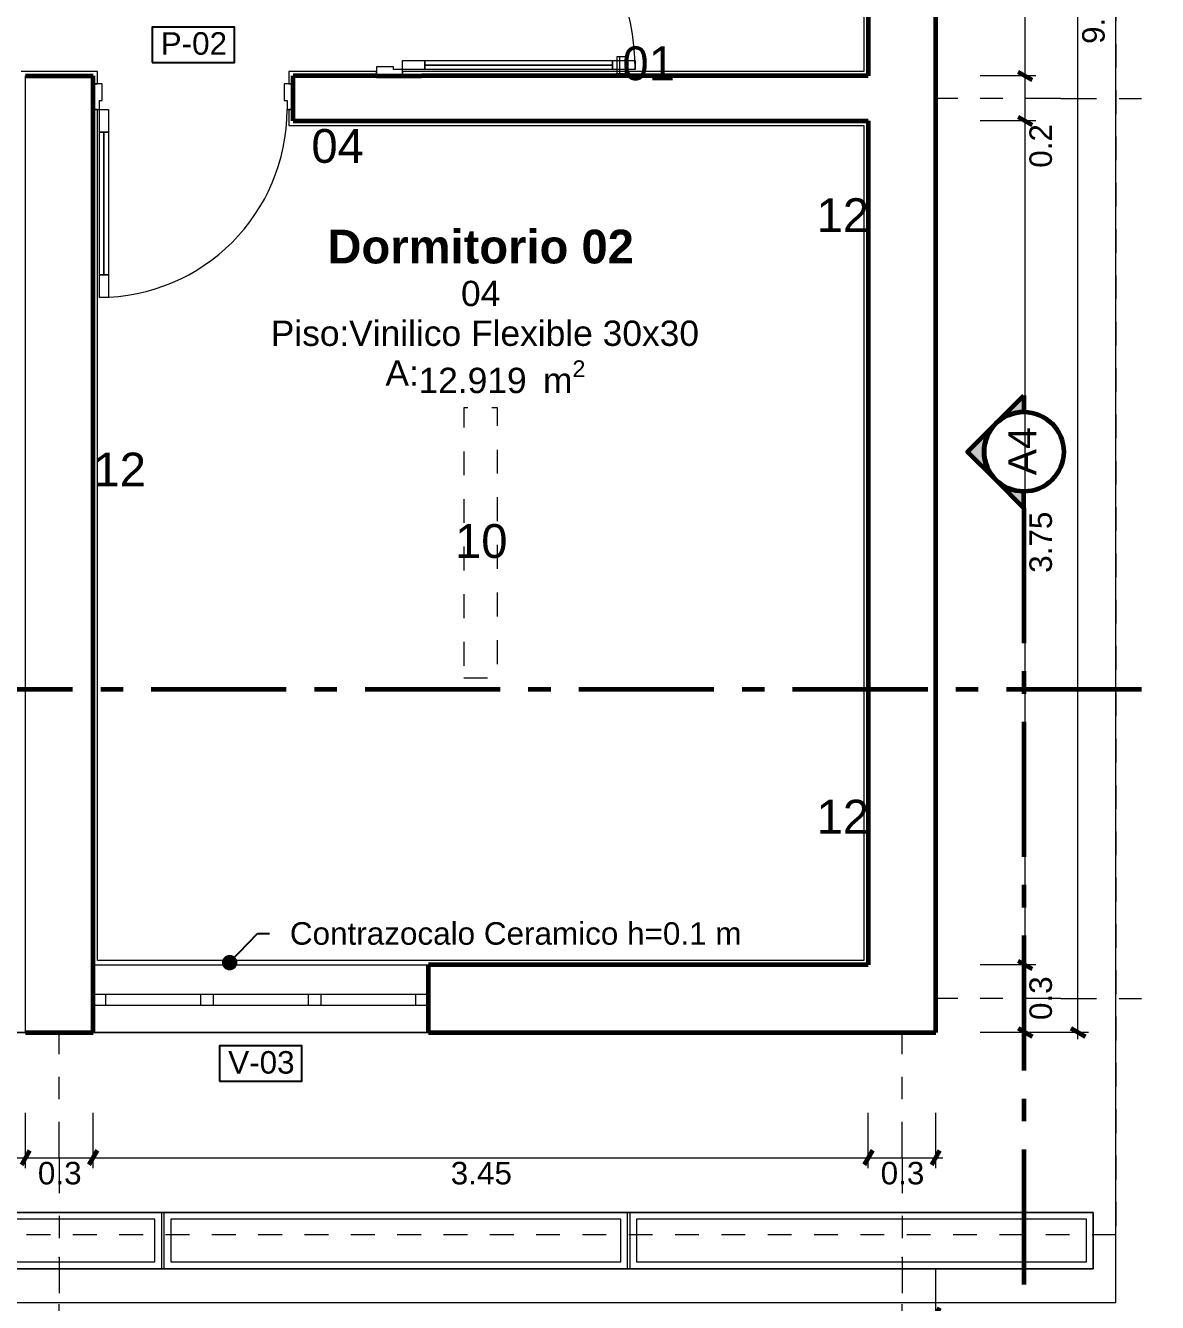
# Model space of a CAD drawing. Header units: metres. Extents: x -41 to 412, y -15 to 25.
# Drawn here: x -13.89 to -8.86, y 6.76 to 12.43 of the extents above; entities that cross this region are included whole.
import ezdxf

# ---------------------------------------------------------------- set-up
doc = ezdxf.new("R2010")
doc.units = ezdxf.units.M
doc.header["$MEASUREMENT"] = 0
for name, pattern in [('Dashed', [0.211667, 0.105833, -0.105833]), ('Dot & Dashed', [0.335139, 0.15875, -0.088194, 0, -0.088194]), ('Hidden Line', [0.15875, 0.105833, -0.052917]), ('Linea punta', [0.85, 0.6, -0.125, 0, -0.125])]:
    doc.linetypes.add(name, pattern=pattern)
for name, color, linetype in [('Annotation - Label', 7, 'Continuous'), ('Dimensioning - General', 7, 'Continuous'), ('Interior - Furniture', 7, 'Continuous'), ('Interior - Lamp', 7, 'Continuous'), ('Interior - Stair & Railing', 7, 'Continuous'), ('LOSA', 7, 'Continuous'), ('Marker - Section', 7, 'Continuous'), ('Model Unit - Zone', 7, 'Continuous'), ('Shell - Roof', 7, 'Continuous'), ('Structural - Bearing', 7, 'Continuous'), ('Structural - Grid', 7, 'Continuous')]:
    doc.layers.add(name, color=color, linetype=linetype)
doc.styles.add('GENERATED_STYLE_1', font='')
doc.styles.add('GENERATED_STYLE_2', font='arial.ttf')
doc.styles.get('GENERATED_STYLE_1').set_extended_font_data('Arial', bold=True)
doc.dimstyles.new('GENERATED_STYLE__1', dxfattribs={"dimtxt": 0.1, "dimasz": 0.0475, "dimexe": 0.18, "dimexo": 0.2, "dimgap": 0.09, "dimtad": 3, "dimzin": 0, "dimdsep": 46, "dimtxsty": 'GENERATED_STYLE_2', "dimblk": 'ARROWHEAD_2', "dimblk1": 'ARROWHEAD_2', "dimblk2": 'ARROWHEAD_2', "dimcen": 0.09, "dimclrd": 256, "dimclre": 256, "dimclrt": 5, "dimazin": 0, "dimtfac": 1, "dimtdec": 4, "dimtmove": 0, "dimatfit": 3, "dimfxl": 1, "dimtolj": 1, "dimtzin": 0, "dimarcsym": 0})
doc.dimstyles.new('GENERATED_STYLE__2', dxfattribs={"dimtxt": 0.1, "dimasz": 0.0475, "dimexe": 0.18, "dimexo": 0.2, "dimgap": 0.09, "dimtad": 3, "dimtih": 1, "dimtoh": 1, "dimzin": 0, "dimdsep": 46, "dimtxsty": 'GENERATED_STYLE_2', "dimblk": 'ARROWHEAD_2', "dimblk1": 'ARROWHEAD_2', "dimblk2": 'ARROWHEAD_2', "dimcen": 0.09, "dimclrd": 256, "dimclre": 256, "dimclrt": 5, "dimazin": 0, "dimtfac": 1, "dimtdec": 4, "dimtmove": 0, "dimatfit": 3, "dimfxl": 1, "dimtolj": 1, "dimtzin": 0, "dimarcsym": 0})
doc.dimstyles.new('GENERATED_STYLE__6', dxfattribs={"dimtxt": 0.18, "dimasz": 0.1368, "dimexe": 0.18, "dimexo": 0.0625, "dimgap": 0.09, "dimtad": 0, "dimtih": 1, "dimtoh": 1, "dimdec": 4, "dimzin": 0, "dimdsep": 46, "dimcen": 0.09, "dimadec": 0, "dimazin": 0, "dimtfac": 1, "dimtdec": 4, "dimtmove": 0, "dimatfit": 3, "dimldrblk": 'ARROWHEAD_11', "dimfxl": 1, "dimtolj": 1, "dimtzin": 0, "dimarcsym": 0})

# ---------------------------------------------------------------- blocks, each defined once
blk = doc.blocks.new('*D2')
at = {"layer": 'Dimensioning - General', "color": 151, "linetype": 'Continuous', "lineweight": 20, "true_color": 0x80c2ff, "transparency": 16777216}
for p, q in [((-9.3981, 8.2569), (-9.645, 8.2569)), ((-9.445, 7.9569), (-9.445, 8.2569)), ((-9.3981, 7.9569), (-9.645, 7.9569)), ((-9.445, 7.9263), (-9.445, 7.9569))]:
    blk.add_line(p, q, dxfattribs=at)
at = {"layer": 'Dimensioning - General', "color": 7, "linetype": 'Continuous', "lineweight": 60, "transparency": 16777216}
for p, q in [((-9.4762, 8.275), (-9.4137, 8.2389)), ((-9.4762, 7.975), (-9.4137, 7.9389))]:
    blk.add_line(p, q, dxfattribs=at)
at = {"layer": 'Dimensioning - General', "color": 5, "lineweight": 25, "transparency": 16777216, "insert": (-9.325, 8.0118), "char_height": 0.1, "attachment_point": 7, "rotation": 90, "style": 'GENERATED_STYLE_2'}
blk.add_mtext('\\A1;0.3', dxfattribs=at)
blk = doc.blocks.new('ARROWHEAD_2')
at = {"color": 0, "linetype": 'Continuous', "lineweight": 0}
for p, q in [((0, 0), (-1, 0)), ((-0.38, -0.66), (0.38, 0.66))]:
    blk.add_line(p, q, dxfattribs=at)
blk = doc.blocks.new('*D4')
at = {"layer": 'Dimensioning - General', "color": 151, "linetype": 'Continuous', "lineweight": 20, "true_color": 0x80c2ff, "transparency": 16777216}
for p, q in [((-9.3981, 12.0069), (-9.645, 12.0069)), ((-9.445, 8.2569), (-9.445, 12.0069)), ((-9.3981, 8.2569), (-9.645, 8.2569))]:
    blk.add_line(p, q, dxfattribs=at)
at = {"layer": 'Dimensioning - General', "color": 7, "linetype": 'Continuous', "lineweight": 60, "transparency": 16777216}
for p, q in [((-9.4762, 12.025), (-9.4137, 11.9889)), ((-9.4762, 8.275), (-9.4137, 8.2389))]:
    blk.add_line(p, q, dxfattribs=at)
at = {"layer": 'Dimensioning - General', "color": 5, "lineweight": 25, "transparency": 16777216, "char_height": 0.1, "attachment_point": 7, "rotation": 90, "style": 'GENERATED_STYLE_2'}
for s, insert in [('\\A1;0.2', (-9.325, 11.7987)), ('\\A1;3.75', (-9.325, 9.9989))]:
    blk.add_mtext(s, dxfattribs=dict(at, insert=insert))
blk = doc.blocks.new('*D5')
at = {"layer": 'Dimensioning - General', "color": 151, "linetype": 'Continuous', "lineweight": 20, "true_color": 0x80c2ff, "transparency": 16777216}
for p, q in [((-9.3981, 12.2069), (-9.645, 12.2069)), ((-9.445, 12.0069), (-9.445, 12.2069)), ((-9.3981, 12.0069), (-9.645, 12.0069))]:
    blk.add_line(p, q, dxfattribs=at)
at = {"layer": 'Dimensioning - General', "color": 7, "linetype": 'Continuous', "lineweight": 60, "transparency": 16777216}
for p, q in [((-9.4762, 12.225), (-9.4137, 12.1889)), ((-9.4762, 12.025), (-9.4137, 11.9889))]:
    blk.add_line(p, q, dxfattribs=at)
blk = doc.blocks.new('*D6')
at = {"layer": 'Dimensioning - General', "color": 151, "linetype": 'Continuous', "lineweight": 20, "true_color": 0x80c2ff, "transparency": 16777216}
for p, q in [((-9.3981, 13.2969), (-9.645, 13.2969)), ((-9.445, 12.2069), (-9.445, 13.2969)), ((-9.3981, 12.2069), (-9.645, 12.2069))]:
    blk.add_line(p, q, dxfattribs=at)
at = {"layer": 'Dimensioning - General', "color": 7, "linetype": 'Continuous', "lineweight": 60, "transparency": 16777216}
for p, q in [((-9.4762, 13.315), (-9.4137, 13.2789)), ((-9.4762, 12.225), (-9.4137, 12.1889))]:
    blk.add_line(p, q, dxfattribs=at)
at = {"layer": 'Dimensioning - General', "color": 5, "lineweight": 25, "transparency": 16777216, "char_height": 0.1, "attachment_point": 7, "rotation": 90, "style": 'GENERATED_STYLE_2'}
for s, insert in [('\\A1;0.2', (-9.325, 13.0887)), ('\\A1;1.09', (-9.325, 12.6189))]:
    blk.add_mtext(s, dxfattribs=dict(at, insert=insert))
blk = doc.blocks.new('*D10')
at = {"layer": 'Dimensioning - General', "color": 7, "linetype": 'Continuous', "lineweight": 60, "transparency": 16777216}
for p, q in [((-9.1794, 16.9889), (-9.2419, 17.025)), ((-9.2419, 7.975), (-9.1794, 7.9389))]:
    blk.add_line(p, q, dxfattribs=at)
at = {"layer": 'Dimensioning - General', "color": 151, "linetype": 'Continuous', "lineweight": 20, "true_color": 0x80c2ff, "transparency": 16777216}
for p, q in [((-9.2106, 17.0069), (-9.2106, 17.0375)), ((-9.1638, 17.0069), (-9.4106, 17.0069)), ((-9.2106, 7.9569), (-9.2106, 17.0069)), ((-9.1638, 7.9569), (-9.4106, 7.9569)), ((-9.2106, 7.9263), (-9.2106, 7.9569))]:
    blk.add_line(p, q, dxfattribs=at)
at = {"layer": 'Dimensioning - General', "color": 5, "lineweight": 25, "transparency": 16777216, "insert": (-9.0906, 12.3489), "char_height": 0.1, "attachment_point": 7, "rotation": 90, "style": 'GENERATED_STYLE_2'}
blk.add_mtext('\\A1;9.05', dxfattribs=at)
blk = doc.blocks.new('*D16')
at = {"layer": 'Dimensioning - General', "color": 151, "linetype": 'Continuous', "lineweight": 20, "true_color": 0x80c2ff, "transparency": 16777216}
for p, q in [((-15.9874, 6.5018), (-15.9874, 6.7486)), ((-13.7374, 6.5018), (-13.7374, 6.7486)), ((-15.9874, 6.5486), (-13.7374, 6.5486))]:
    blk.add_line(p, q, dxfattribs=at)
at = {"layer": 'Dimensioning - General', "color": 7, "linetype": 'Continuous', "lineweight": 60, "transparency": 16777216}
for p, q in [((-15.9694, 6.5799), (-16.0054, 6.5174)), ((-13.7194, 6.5799), (-13.7554, 6.5174))]:
    blk.add_line(p, q, dxfattribs=at)
at = {"layer": 'Dimensioning - General', "color": 5, "lineweight": 25, "transparency": 16777216, "insert": (-14.9954, 6.4286), "char_height": 0.1, "attachment_point": 7, "style": 'GENERATED_STYLE_2'}
blk.add_mtext('\\A1;2.25', dxfattribs=at)
blk = doc.blocks.new('*D17')
at = {"layer": 'Dimensioning - General', "color": 151, "linetype": 'Continuous', "lineweight": 20, "true_color": 0x80c2ff, "transparency": 16777216}
for p, q in [((-13.7374, 6.5018), (-13.7374, 6.7486)), ((-9.9924, 6.5018), (-9.9924, 6.7486)), ((-13.7374, 6.5486), (-9.9924, 6.5486)), ((-9.9924, 6.5486), (-9.9618, 6.5486))]:
    blk.add_line(p, q, dxfattribs=at)
at = {"layer": 'Dimensioning - General', "color": 7, "linetype": 'Continuous', "lineweight": 60, "transparency": 16777216}
for p, q in [((-13.7194, 6.5799), (-13.7554, 6.5174)), ((-10.0104, 6.5174), (-9.9744, 6.5799))]:
    blk.add_line(p, q, dxfattribs=at)
at = {"layer": 'Dimensioning - General', "color": 5, "lineweight": 25, "transparency": 16777216, "insert": (-11.9979, 6.4286), "char_height": 0.1, "attachment_point": 7, "style": 'GENERATED_STYLE_2'}
blk.add_mtext('\\A1;3.75', dxfattribs=at)
blk = doc.blocks.new('*D21')
at = {"layer": 'Dimensioning - General', "color": 151, "linetype": 'Continuous', "lineweight": 20, "true_color": 0x80c2ff, "transparency": 16777216}
for p, q in [((-15.8374, 7.3533), (-15.8374, 7.6002)), ((-13.8874, 7.3533), (-13.8874, 7.6002)), ((-15.8374, 7.4002), (-13.8874, 7.4002))]:
    blk.add_line(p, q, dxfattribs=at)
at = {"layer": 'Dimensioning - General', "color": 7, "linetype": 'Continuous', "lineweight": 60, "transparency": 16777216}
for p, q in [((-15.8194, 7.4314), (-15.8554, 7.3689)), ((-13.8694, 7.4314), (-13.9054, 7.3689))]:
    blk.add_line(p, q, dxfattribs=at)
at = {"layer": 'Dimensioning - General', "color": 5, "lineweight": 25, "transparency": 16777216, "insert": (-14.9954, 7.2802), "char_height": 0.1, "attachment_point": 7, "style": 'GENERATED_STYLE_2'}
blk.add_mtext('\\A1;1.95', dxfattribs=at)
blk = doc.blocks.new('*D22')
at = {"layer": 'Dimensioning - General', "color": 151, "linetype": 'Continuous', "lineweight": 20, "true_color": 0x80c2ff, "transparency": 16777216}
for p, q in [((-13.8874, 7.3533), (-13.8874, 7.6002)), ((-13.5874, 7.3533), (-13.5874, 7.6002)), ((-13.8874, 7.4002), (-13.5874, 7.4002))]:
    blk.add_line(p, q, dxfattribs=at)
at = {"layer": 'Dimensioning - General', "color": 7, "linetype": 'Continuous', "lineweight": 60, "transparency": 16777216}
for p, q in [((-13.8694, 7.4314), (-13.9054, 7.3689)), ((-13.5694, 7.4314), (-13.6054, 7.3689))]:
    blk.add_line(p, q, dxfattribs=at)
at = {"layer": 'Dimensioning - General', "color": 5, "lineweight": 25, "transparency": 16777216, "insert": (-13.8325, 7.2802), "char_height": 0.1, "attachment_point": 7, "style": 'GENERATED_STYLE_2'}
blk.add_mtext('\\A1;0.3', dxfattribs=at)
blk = doc.blocks.new('*D23')
at = {"layer": 'Dimensioning - General', "color": 151, "linetype": 'Continuous', "lineweight": 20, "true_color": 0x80c2ff, "transparency": 16777216}
for p, q in [((-13.5874, 7.3533), (-13.5874, 7.6002)), ((-10.1424, 7.3533), (-10.1424, 7.6002)), ((-13.5874, 7.4002), (-10.1424, 7.4002))]:
    blk.add_line(p, q, dxfattribs=at)
at = {"layer": 'Dimensioning - General', "color": 7, "linetype": 'Continuous', "lineweight": 60, "transparency": 16777216}
for p, q in [((-13.5694, 7.4314), (-13.6054, 7.3689)), ((-10.1244, 7.4314), (-10.1604, 7.3689))]:
    blk.add_line(p, q, dxfattribs=at)
at = {"layer": 'Dimensioning - General', "color": 5, "lineweight": 25, "transparency": 16777216, "insert": (-11.9979, 7.2802), "char_height": 0.1, "attachment_point": 7, "style": 'GENERATED_STYLE_2'}
blk.add_mtext('\\A1;3.45', dxfattribs=at)
blk = doc.blocks.new('*D24')
at = {"layer": 'Dimensioning - General', "color": 151, "linetype": 'Continuous', "lineweight": 20, "true_color": 0x80c2ff, "transparency": 16777216}
for p, q in [((-10.1424, 7.3533), (-10.1424, 7.6002)), ((-9.8424, 7.3533), (-9.8424, 7.6002)), ((-10.1424, 7.4002), (-9.8424, 7.4002)), ((-9.8424, 7.4002), (-9.8118, 7.4002))]:
    blk.add_line(p, q, dxfattribs=at)
at = {"layer": 'Dimensioning - General', "color": 7, "linetype": 'Continuous', "lineweight": 60, "transparency": 16777216}
for p, q in [((-10.1244, 7.4314), (-10.1604, 7.3689)), ((-9.8604, 7.3689), (-9.8244, 7.4314))]:
    blk.add_line(p, q, dxfattribs=at)
at = {"layer": 'Dimensioning - General', "color": 5, "lineweight": 25, "transparency": 16777216, "insert": (-10.0875, 7.2802), "char_height": 0.1, "attachment_point": 7, "style": 'GENERATED_STYLE_2'}
blk.add_mtext('\\A1;0.3', dxfattribs=at)
blk = doc.blocks.new('*D25')
at = {"layer": 'Dimensioning - General', "color": 151, "linetype": 'Continuous', "lineweight": 20, "true_color": 0x80c2ff, "transparency": 16777216}
for p, q in [((-19.8824, 6.6547), (-19.8824, 6.9016)), ((-9.8424, 6.6547), (-9.8424, 6.9016)), ((-19.913, 6.7016), (-19.8824, 6.7016)), ((-19.8824, 6.7016), (-9.8424, 6.7016)), ((-9.8424, 6.7016), (-9.8118, 6.7016))]:
    blk.add_line(p, q, dxfattribs=at)
at = {"layer": 'Dimensioning - General', "color": 7, "linetype": 'Continuous', "lineweight": 60, "transparency": 16777216}
for p, q in [((-19.8644, 6.7328), (-19.9004, 6.6703)), ((-9.8604, 6.6703), (-9.8244, 6.7328))]:
    blk.add_line(p, q, dxfattribs=at)
at = {"layer": 'Dimensioning - General', "color": 5, "lineweight": 25, "transparency": 16777216, "insert": (-15.0334, 6.5816), "char_height": 0.1, "attachment_point": 7, "style": 'GENERATED_STYLE_2'}
blk.add_mtext('\\A1;10.04', dxfattribs=at)
blk = doc.blocks.new('ARROWHEAD_11')
at = {"color": 0, "linetype": 'Continuous', "lineweight": 0}
blk.add_line((0, 0), (-1, 0), dxfattribs=at)
at = {"color": 0, "linetype": 'Continuous', "lineweight": 0, "const_width": 0.25, "flags": 128}
blk.add_lwpolyline([(-0.125, 0, 1), (0.125, 0, 1)], format="xyb", close=True, dxfattribs=at)

msp = doc.modelspace()

# ---------------------------------------------------------------- hatches: boundary and pattern name
at = {"layer": 'Marker - Section', "linetype": 'Continuous', "lineweight": 0, "true_color": 0x000000}
for points in [[(-9.4509, 10.7869), (-9.5759, 10.6619, -0.198912), (-9.4509, 10.7137)], [(-9.5759, 10.6619), (-9.7009, 10.5369), (-9.5759, 10.4119, -0.414214)], [(-9.4509, 10.2869), (-9.4509, 10.3602, -0.198912), (-9.5759, 10.4119)]]:
    msp.add_hatch(color=18, dxfattribs=at).paths.add_polyline_path(points)

# ---------------------------------------------------------------- linework, layer by layer
at = {"layer": 'Interior - Furniture', "color": 251, "linetype": 'Continuous', "lineweight": 20, "true_color": 0x6a6a6a}
for p, q in [((-9.0424, 6.7569), (-9.0424, 17.8069)), ((-20.6824, 6.7569), (-9.0424, 6.7569))]:
    msp.add_line(p, q, dxfattribs=at)
at = {"layer": 'Interior - Furniture', "color": 104, "linetype": 'Hidden Line', "lineweight": 13, "true_color": 0x029e21}
for p, q in [((-11.2474, 12.2917), (-11.2474, 12.2169)), ((-11.2224, 12.2917), (-11.2224, 12.2169))]:
    msp.add_line(p, q, dxfattribs=at)
at = {"layer": 'Interior - Furniture', "color": 55, "linetype": 'Continuous', "lineweight": 13, "true_color": 0xa2a233}
for p, q in [((-12.5432, 12.0069), (-12.5432, 12.0039)), ((-12.543, 12.0069), (-12.5432, 12.0069)), ((-12.543, 12.0039), (-12.5432, 12.0039)), ((-12.5424, 12.0069), (-12.543, 12.0069)), ((-12.5424, 12.0039), (-12.543, 12.0039)), ((-12.5415, 12.0069), (-12.5424, 12.0069)), ((-12.5415, 12.0039), (-12.5424, 12.0039)), ((-12.5403, 12.0069), (-12.5415, 12.0069)), ((-12.5403, 12.0039), (-12.5415, 12.0039)), ((-12.5387, 12.0069), (-12.5403, 12.0069)), ((-12.5387, 12.0039), (-12.5403, 12.0039)), ((-12.537, 12.0069), (-12.5387, 12.0069)), ((-12.537, 12.0039), (-12.5387, 12.0039)), ((-12.5351, 12.0069), (-12.537, 12.0069)), ((-12.5351, 12.0039), (-12.537, 12.0039)), ((-12.5332, 12.0069), (-12.5351, 12.0069)), ((-12.5332, 12.0039), (-12.5351, 12.0039)), ((-12.4732, 12.0069), (-12.5332, 12.0069)), ((-12.5332, 12.0069), (-12.5332, 12.0039)), ((-12.4732, 12.0039), (-12.5332, 12.0039)), ((-12.523, 12.0029), (-12.523, 12.0039)), ((-12.523, 12.0029), (-12.483, 12.0029)), ((-12.483, 12.0029), (-12.483, 12.0039)), ((-12.4712, 12.0069), (-12.4732, 12.0069)), ((-12.4732, 12.0069), (-12.4732, 12.0039)), ((-12.4712, 12.0039), (-12.4732, 12.0039)), ((-12.4694, 12.0069), (-12.4712, 12.0069)), ((-12.4694, 12.0039), (-12.4712, 12.0039)), ((-12.4676, 12.0069), (-12.4694, 12.0069)), ((-12.4676, 12.0039), (-12.4694, 12.0039)), ((-12.4661, 12.0069), (-12.4676, 12.0069)), ((-12.4661, 12.0039), (-12.4676, 12.0039)), ((-12.4649, 12.0069), (-12.4661, 12.0069)), ((-12.4649, 12.0039), (-12.4661, 12.0039)), ((-12.4639, 12.0069), (-12.4649, 12.0069)), ((-12.4639, 12.0039), (-12.4649, 12.0039)), ((-12.4634, 12.0069), (-12.4639, 12.0069)), ((-12.4634, 12.0039), (-12.4639, 12.0039)), ((-12.4632, 12.0069), (-12.4634, 12.0069)), ((-12.4632, 12.0039), (-12.4634, 12.0039)), ((-12.4632, 12.0069), (-12.4632, 12.0039)), ((-10.1454, 11.6394), (-10.1454, 11.6396)), ((-10.1424, 11.6396), (-10.1454, 11.6396)), ((-10.1454, 11.6388), (-10.1454, 11.6394)), ((-10.1454, 11.6379), (-10.1454, 11.6388)), ((-10.1454, 11.6367), (-10.1454, 11.6379)), ((-10.1454, 11.6352), (-10.1454, 11.6367)), ((-10.1454, 11.6334), (-10.1454, 11.6352)), ((-10.1454, 11.6316), (-10.1454, 11.6334)), ((-10.1454, 11.6296), (-10.1454, 11.6316)), ((-10.1424, 11.6394), (-10.1424, 11.6396)), ((-10.1424, 11.6388), (-10.1424, 11.6394)), ((-10.1424, 11.6379), (-10.1424, 11.6388)), ((-10.1424, 11.6367), (-10.1424, 11.6379)), ((-10.1424, 11.6352), (-10.1424, 11.6367)), ((-10.1424, 11.6334), (-10.1424, 11.6352)), ((-10.1424, 11.6316), (-10.1424, 11.6334)), ((-10.1424, 11.6296), (-10.1424, 11.6316)), ((-10.1464, 11.6144), (-10.1464, 11.5804)), ((-10.1464, 11.6144), (-10.1454, 11.6144)), ((-10.1464, 11.5804), (-10.1454, 11.5804)), ((-10.1464, 11.5784), (-10.1464, 11.5444)), ((-10.1464, 11.5784), (-10.1454, 11.5784)), ((-10.1454, 11.5296), (-10.1454, 11.6296)), ((-10.1424, 11.6296), (-10.1454, 11.6296)), ((-10.1454, 11.6144), (-10.1454, 11.5804)), ((-10.1454, 11.5784), (-10.1454, 11.5444)), ((-10.1424, 11.5296), (-10.1424, 11.6296)), ((-10.1464, 11.5444), (-10.1454, 11.5444)), ((-10.1454, 11.5277), (-10.1454, 11.5296)), ((-10.1424, 11.5296), (-10.1454, 11.5296)), ((-10.1454, 11.5258), (-10.1454, 11.5277)), ((-10.1454, 11.5241), (-10.1454, 11.5258)), ((-10.1454, 11.5225), (-10.1454, 11.5241)), ((-10.1454, 11.5213), (-10.1454, 11.5225)), ((-10.1454, 11.5204), (-10.1454, 11.5213)), ((-10.1454, 11.5198), (-10.1454, 11.5204)), ((-10.1454, 11.5196), (-10.1454, 11.5198)), ((-10.1424, 11.5196), (-10.1454, 11.5196)), ((-10.1424, 11.5277), (-10.1424, 11.5296)), ((-10.1424, 11.5258), (-10.1424, 11.5277)), ((-10.1424, 11.5241), (-10.1424, 11.5258)), ((-10.1424, 11.5225), (-10.1424, 11.5241)), ((-10.1424, 11.5213), (-10.1424, 11.5225)), ((-10.1424, 11.5204), (-10.1424, 11.5213)), ((-10.1424, 11.5198), (-10.1424, 11.5204)), ((-10.1424, 11.5196), (-10.1424, 11.5198)), ((-13.5874, 10.5094), (-13.5874, 10.5092)), ((-13.5874, 10.5094), (-13.5844, 10.5094)), ((-13.5874, 10.5092), (-13.5874, 10.5087)), ((-13.5874, 10.5087), (-13.5874, 10.5077)), ((-13.5874, 10.5077), (-13.5874, 10.5065)), ((-13.5874, 10.5065), (-13.5874, 10.505)), ((-13.5874, 10.505), (-13.5874, 10.5032)), ((-13.5874, 10.5032), (-13.5874, 10.5014)), ((-13.5874, 10.5014), (-13.5874, 10.4994)), ((-13.5874, 10.4994), (-13.5874, 10.3994)), ((-13.5874, 10.4994), (-13.5844, 10.4994)), ((-13.5844, 10.5094), (-13.5844, 10.5092)), ((-13.5844, 10.5092), (-13.5844, 10.5087)), ((-13.5844, 10.5087), (-13.5844, 10.5077)), ((-13.5844, 10.5077), (-13.5844, 10.5065)), ((-13.5844, 10.5065), (-13.5844, 10.505)), ((-13.5844, 10.505), (-13.5844, 10.5032)), ((-13.5844, 10.5032), (-13.5844, 10.5014)), ((-13.5844, 10.5014), (-13.5844, 10.4994)), ((-13.5844, 10.4994), (-13.5844, 10.3994)), ((-13.5834, 10.4847), (-13.5844, 10.4847)), ((-13.5844, 10.4507), (-13.5844, 10.4847)), ((-13.5834, 10.4507), (-13.5844, 10.4507)), ((-13.5834, 10.4487), (-13.5844, 10.4487)), ((-13.5844, 10.4147), (-13.5844, 10.4487)), ((-13.5834, 10.4507), (-13.5834, 10.4847)), ((-13.5834, 10.4147), (-13.5834, 10.4487)), ((-13.5874, 10.3994), (-13.5874, 10.3975)), ((-13.5874, 10.3994), (-13.5844, 10.3994)), ((-13.5874, 10.3975), (-13.5874, 10.3956)), ((-13.5874, 10.3956), (-13.5874, 10.3939)), ((-13.5874, 10.3939), (-13.5874, 10.3923)), ((-13.5874, 10.3923), (-13.5874, 10.3911)), ((-13.5874, 10.3911), (-13.5874, 10.3902)), ((-13.5874, 10.3902), (-13.5874, 10.3896)), ((-13.5874, 10.3896), (-13.5874, 10.3894)), ((-13.5874, 10.3894), (-13.5844, 10.3894)), ((-13.5834, 10.4147), (-13.5844, 10.4147)), ((-13.5844, 10.3994), (-13.5844, 10.3975)), ((-13.5844, 10.3975), (-13.5844, 10.3956)), ((-13.5844, 10.3956), (-13.5844, 10.3939)), ((-13.5844, 10.3939), (-13.5844, 10.3923)), ((-13.5844, 10.3923), (-13.5844, 10.3911)), ((-13.5844, 10.3911), (-13.5844, 10.3902)), ((-13.5844, 10.3902), (-13.5844, 10.3896)), ((-13.5844, 10.3896), (-13.5844, 10.3894)), ((-10.1454, 8.9667), (-10.1454, 8.9669)), ((-10.1424, 8.9669), (-10.1454, 8.9669)), ((-10.1454, 8.9661), (-10.1454, 8.9667)), ((-10.1454, 8.9652), (-10.1454, 8.9661)), ((-10.1454, 8.964), (-10.1454, 8.9652)), ((-10.1424, 8.9667), (-10.1424, 8.9669)), ((-10.1424, 8.9661), (-10.1424, 8.9667)), ((-10.1424, 8.9652), (-10.1424, 8.9661)), ((-10.1424, 8.964), (-10.1424, 8.9652)), ((-10.1464, 8.9416), (-10.1464, 8.9076)), ((-10.1464, 8.9416), (-10.1454, 8.9416)), ((-10.1454, 8.9624), (-10.1454, 8.964)), ((-10.1454, 8.9607), (-10.1454, 8.9624)), ((-10.1454, 8.9588), (-10.1454, 8.9607)), ((-10.1454, 8.9569), (-10.1454, 8.9588)), ((-10.1454, 8.8569), (-10.1454, 8.9569)), ((-10.1424, 8.9569), (-10.1454, 8.9569)), ((-10.1454, 8.9416), (-10.1454, 8.9076)), ((-10.1424, 8.9624), (-10.1424, 8.964)), ((-10.1424, 8.9607), (-10.1424, 8.9624)), ((-10.1424, 8.9588), (-10.1424, 8.9607)), ((-10.1424, 8.9569), (-10.1424, 8.9588)), ((-10.1424, 8.8569), (-10.1424, 8.9569)), ((-10.1464, 8.9076), (-10.1454, 8.9076)), ((-10.1464, 8.9056), (-10.1464, 8.8716)), ((-10.1464, 8.9056), (-10.1454, 8.9056)), ((-10.1464, 8.8716), (-10.1454, 8.8716)), ((-10.1454, 8.9056), (-10.1454, 8.8716)), ((-10.1454, 8.8549), (-10.1454, 8.8569)), ((-10.1424, 8.8569), (-10.1454, 8.8569)), ((-10.1454, 8.8531), (-10.1454, 8.8549)), ((-10.1454, 8.8513), (-10.1454, 8.8531)), ((-10.1454, 8.8498), (-10.1454, 8.8513)), ((-10.1424, 8.8549), (-10.1424, 8.8569)), ((-10.1424, 8.8531), (-10.1424, 8.8549)), ((-10.1424, 8.8513), (-10.1424, 8.8531)), ((-10.1424, 8.8498), (-10.1424, 8.8513)), ((-10.1454, 8.8486), (-10.1454, 8.8498)), ((-10.1454, 8.8476), (-10.1454, 8.8486)), ((-10.1454, 8.8471), (-10.1454, 8.8476)), ((-10.1454, 8.8469), (-10.1454, 8.8471)), ((-10.1424, 8.8469), (-10.1454, 8.8469)), ((-10.1424, 8.8486), (-10.1424, 8.8498)), ((-10.1424, 8.8476), (-10.1424, 8.8486)), ((-10.1424, 8.8471), (-10.1424, 8.8476)), ((-10.1424, 8.8469), (-10.1424, 8.8471))]:
    msp.add_line(p, q, dxfattribs=at)
at = {"layer": 'Interior - Furniture', "color": 7, "linetype": 'Continuous', "lineweight": 13}
for p, q in [((-9.1424, 7.1569), (-23.1744, 7.1569)), ((-9.1424, 6.9069), (-9.1424, 7.1569)), ((-23.1744, 6.9069), (-9.1424, 6.9069)), ((-23.2244, 6.7568), (-9.0424, 6.7572))]:
    msp.add_line(p, q, dxfattribs=at)
at = {"layer": 'Interior - Furniture', "color": 104, "linetype": 'Continuous', "lineweight": 13, "true_color": 0x029e21, "flags": 128}
msp.add_lwpolyline([(-11.2099, 12.2917), (-11.2599, 12.2917), (-11.2599, 12.2169), (-11.2099, 12.2169)], close=True, dxfattribs=at)
at = {"layer": 'Interior - Lamp', "color": 2, "linetype": 'Dashed', "lineweight": 13, "true_color": 0xffeb28, "flags": 128}
msp.add_lwpolyline([(-11.9399, 9.5319), (-11.7899, 9.5319), (-11.7899, 10.7319), (-11.9399, 10.7319)], close=True, dxfattribs=at)
at = {"layer": 'Interior - Stair & Railing', "color": 161, "linetype": 'Continuous', "lineweight": 13, "true_color": 0xaaaaff}
for p, q in [((-10.1624, 13.2769), (-10.1624, 12.2269)), ((-10.1424, 12.2069), (-10.1424, 13.2969)), ((-13.5674, 12.2269), (-13.9074, 12.2269)), ((-13.8874, 12.2069), (-13.5874, 12.2069)), ((-13.5874, 12.2069), (-13.5874, 12.1719)), ((-13.5674, 12.1719), (-13.5674, 12.2269)), ((-12.7174, 12.2269), (-12.7174, 12.1719)), ((-12.3274, 12.2269), (-12.7174, 12.2269)), ((-12.6974, 12.1719), (-12.6974, 12.2069)), ((-12.6974, 12.2069), (-12.3274, 12.2069)), ((-12.3274, 12.2069), (-12.3274, 12.2269)), ((-12.2124, 12.2269), (-12.2124, 12.2069)), ((-10.1624, 12.2269), (-12.2124, 12.2269)), ((-12.2124, 12.2069), (-10.1424, 12.2069)), ((-13.5874, 12.1719), (-13.5674, 12.1719)), ((-12.7174, 12.1719), (-12.6974, 12.1719)), ((-13.5674, 12.0569), (-13.5874, 12.0569)), ((-13.5874, 12.0569), (-13.5874, 8.2569)), ((-13.5674, 8.2769), (-13.5674, 12.0569)), ((-12.6974, 12.0569), (-12.7174, 12.0569)), ((-12.7174, 12.0569), (-12.7174, 11.9869)), ((-12.6974, 12.0069), (-12.6974, 12.0569)), ((-12.7174, 11.9869), (-10.1624, 11.9869)), ((-10.1424, 12.0069), (-12.6974, 12.0069)), ((-10.1624, 11.9869), (-10.1624, 8.2769)), ((-10.1424, 8.2569), (-10.1424, 12.0069)), ((-13.5874, 8.2569), (-10.1424, 8.2569)), ((-10.1624, 8.2769), (-13.5674, 8.2769))]:
    msp.add_line(p, q, dxfattribs=at)
at = {"layer": 'LOSA', "color": 7, "linetype": 'Continuous', "lineweight": 13, "flags": 128}
for points in [[(-15.3424, 6.9069), (-13.2824, 6.9069), (-13.2824, 7.1569), (-15.3424, 7.1569)], [(-13.2724, 6.9069), (-11.2124, 6.9069), (-11.2124, 7.1569), (-13.2724, 7.1569)], [(-11.2024, 6.9069), (-9.1424, 6.9069), (-9.1424, 7.1569), (-11.2024, 7.1569)], [(-15.3124, 6.9369), (-13.3124, 6.9369), (-13.3124, 7.1269), (-15.3124, 7.1269)], [(-15.3124, 7.1269), (-15.3124, 6.9369), (-13.3124, 6.9369), (-13.3124, 7.1269)], [(-13.2424, 6.9369), (-11.2424, 6.9369), (-11.2424, 7.1269), (-13.2424, 7.1269)], [(-13.2424, 7.1269), (-13.2424, 6.9369), (-11.2424, 6.9369), (-11.2424, 7.1269)], [(-11.1724, 6.9369), (-9.1724, 6.9369), (-9.1724, 7.1269), (-11.1724, 7.1269)], [(-11.1724, 7.1269), (-11.1724, 6.9369), (-9.1724, 6.9369), (-9.1724, 7.1269)]]:
    msp.add_lwpolyline(points, close=True, dxfattribs=at)
at = {"layer": 'Marker - Section', "color": 7, "linetype": 'Linea punta', "lineweight": 60}
for p, q in [((-9.4509, 10.2869), (-9.4509, -4.2848)), ((-20.9285, 9.4827), (-8.5107, 9.4827))]:
    msp.add_line(p, q, dxfattribs=at)
at = {"layer": 'Marker - Section', "color": 7, "linetype": 'Continuous', "lineweight": 60, "flags": 128}
for points in [[(-9.4509, 10.7869), (-9.4509, 10.7137, 0.198912), (-9.5759, 10.6619)], [(-9.5759, 10.6619, 0.414214), (-9.5759, 10.4119), (-9.7009, 10.5369)], [(-9.4509, 10.2869), (-9.4509, 10.3602, -0.198912), (-9.5759, 10.4119)]]:
    msp.add_lwpolyline(points, format="xyb", close=True, dxfattribs=at)
at = {"layer": 'Marker - Section', "color": 7, "linetype": 'Continuous', "lineweight": 60}
msp.add_circle((-9.4509, 10.5369), 0.1768, dxfattribs=at)
at = {"layer": 'Shell - Roof', "color": 23, "linetype": 'Hidden Line', "lineweight": 13, "true_color": 0xbf8080, "flags": 128}
for points in [[(-9.0424, 17.9069), (-9.0424, 7.0569)], [(-9.0424, 7.0569), (-14.8624, 7.0569), (-20.6824, 7.0569)]]:
    msp.add_lwpolyline(points, dxfattribs=at)
at = {"layer": 'Structural - Bearing', "color": 161, "linetype": 'Continuous', "lineweight": 25, "true_color": 0x40a5ff}
for p, q in [((-13.3253, 12.2669), (-12.9595, 12.2669)), ((-13.0253, 7.7398), (-12.6595, 7.7398))]:
    msp.add_line(p, q, dxfattribs=at)
at = {"layer": 'Structural - Bearing', "color": 30, "linetype": 'Continuous', "lineweight": 18, "true_color": 0xff6600}
for p, q in [((-12.2124, 12.2749), (-12.1124, 12.2749)), ((-12.2124, 12.2349), (-12.2124, 12.2749)), ((-12.1124, 12.2749), (-12.1124, 12.2349)), ((-11.2784, 12.2349), (-11.2784, 12.2749)), ((-11.2784, 12.2749), (-11.1784, 12.2749)), ((-11.1784, 12.2749), (-11.1784, 12.2349)), ((-12.1124, 12.2349), (-12.2124, 12.2349)), ((-11.2784, 12.2549), (-12.1124, 12.2549)), ((-11.1784, 12.2349), (-11.2784, 12.2349)), ((-13.5594, 11.9569), (-13.5594, 12.0569)), ((-13.5594, 12.0569), (-13.5194, 12.0569)), ((-13.5194, 12.0569), (-13.5194, 11.9569)), ((-13.5194, 11.9569), (-13.5594, 11.9569)), ((-13.5394, 11.3229), (-13.5394, 11.9569)), ((-13.5594, 11.2229), (-13.5594, 11.3229)), ((-13.5594, 11.3229), (-13.5194, 11.3229)), ((-13.5194, 11.3229), (-13.5194, 11.2229)), ((-13.5194, 11.2229), (-13.5594, 11.2229)), ((-13.5874, 8.2569), (-12.0974, 8.2569)), ((-13.5324, 8.1269), (-13.1091, 8.1269)), ((-13.0541, 8.1269), (-12.6307, 8.1269)), ((-12.5757, 8.1269), (-12.1524, 8.1269)), ((-13.1091, 8.0769), (-13.5324, 8.0769)), ((-12.6307, 8.0769), (-13.0541, 8.0769)), ((-12.1524, 8.0769), (-12.5757, 8.0769)), ((-13.5874, 7.9569), (-12.0974, 7.9569))]:
    msp.add_line(p, q, dxfattribs=at)
at = {"layer": 'Structural - Bearing', "color": 7, "linetype": 'Continuous', "lineweight": 60}
for p, q in [((-13.8874, 12.2069), (-13.5874, 12.2069)), ((-13.8874, 12.2069), (-13.5874, 12.2069)), ((-13.5874, 12.1719), (-13.5874, 12.2069)), ((-13.5874, 12.1719), (-13.5874, 12.2069)), ((-12.6974, 12.1719), (-12.6974, 12.2069)), ((-12.6974, 12.1719), (-12.6974, 12.2069)), ((-12.3274, 12.2069), (-12.2124, 12.2069)), ((-12.3274, 12.2069), (-12.2124, 12.2069)), ((-12.3274, 12.2069), (-12.2124, 12.2069)), ((-12.2124, 12.2069), (-12.1274, 12.2069)), ((-12.2124, 12.2069), (-12.1274, 12.2069)), ((-13.5874, 12.0569), (-13.5874, 12.1719)), ((-13.5874, 12.0569), (-13.5874, 12.1719)), ((-13.5874, 12.0569), (-13.5874, 12.1719)), ((-12.6974, 12.0569), (-12.6974, 12.1719)), ((-12.6974, 12.0569), (-12.6974, 12.1719)), ((-12.6974, 12.0569), (-12.6974, 12.1719)), ((-13.5874, 12.0069), (-13.5874, 12.0569)), ((-13.5874, 12.0069), (-13.5874, 12.0569)), ((-12.6974, 12.0069), (-12.6974, 12.0569)), ((-12.6974, 12.0069), (-12.6974, 12.0569)), ((-13.5874, 8.1269), (-13.5874, 8.2569)), ((-13.5874, 8.1269), (-13.5874, 8.2569)), ((-12.0974, 8.1269), (-12.0974, 8.2569)), ((-12.0974, 8.1269), (-12.0974, 8.2569)), ((-13.5874, 8.0769), (-13.5874, 8.1269)), ((-13.5874, 8.0769), (-13.5874, 8.1269)), ((-13.5874, 8.0769), (-13.5874, 8.1269)), ((-12.0974, 8.0769), (-12.0974, 8.1269)), ((-12.0974, 8.0769), (-12.0974, 8.1269)), ((-12.0974, 8.0769), (-12.0974, 8.1269)), ((-13.5874, 7.9569), (-13.5874, 8.0769)), ((-13.5874, 7.9569), (-13.5874, 8.0769)), ((-12.0974, 7.9569), (-12.0974, 8.0769)), ((-12.0974, 7.9569), (-12.0974, 8.0769))]:
    msp.add_line(p, q, dxfattribs=at)
at = {"layer": 'Structural - Bearing', "color": 30, "linetype": 'Continuous', "lineweight": 20, "true_color": 0xff6600}
for p, q in [((-12.2524, 12.2469), (-12.3274, 12.2469)), ((-12.3274, 12.2469), (-12.3274, 12.2069)), ((-12.3274, 12.2069), (-12.2124, 12.2069)), ((-12.2524, 12.2349), (-12.2524, 12.2469)), ((-12.2124, 12.2349), (-12.2524, 12.2349)), ((-12.2124, 12.2069), (-12.2124, 12.2349)), ((-13.5874, 12.1719), (-13.5874, 12.0569)), ((-13.5474, 12.1719), (-13.5874, 12.1719)), ((-13.5474, 12.0969), (-13.5474, 12.1719)), ((-12.7374, 12.1719), (-12.7374, 12.0969)), ((-12.6974, 12.1719), (-12.7374, 12.1719)), ((-12.6974, 12.0569), (-12.6974, 12.1719)), ((-13.5594, 12.0569), (-13.5594, 12.0969)), ((-13.5594, 12.0969), (-13.5474, 12.0969)), ((-12.7374, 12.0969), (-12.7254, 12.0969)), ((-12.7254, 12.0969), (-12.7254, 12.0569)), ((-13.5874, 12.0569), (-13.5594, 12.0569)), ((-12.7254, 12.0569), (-12.6974, 12.0569)), ((-13.5874, 8.1269), (-13.5324, 8.1269)), ((-13.5324, 8.1269), (-13.5324, 8.0769)), ((-13.1091, 8.0769), (-13.1091, 8.1269)), ((-13.1091, 8.1269), (-13.0691, 8.1269)), ((-13.0691, 8.1269), (-13.0541, 8.1269)), ((-13.0541, 8.1269), (-13.0541, 8.0769)), ((-12.6307, 8.0769), (-12.6307, 8.1269)), ((-12.6307, 8.1269), (-12.6157, 8.1269)), ((-12.6157, 8.1269), (-12.5757, 8.1269)), ((-12.5757, 8.1269), (-12.5757, 8.0769)), ((-12.1524, 8.0769), (-12.1524, 8.1269)), ((-12.1524, 8.1269), (-12.0974, 8.1269)), ((-13.5324, 8.0769), (-13.5874, 8.0769)), ((-13.0691, 8.0769), (-13.1091, 8.0769)), ((-13.0541, 8.0769), (-13.0691, 8.0769)), ((-12.6157, 8.0769), (-12.6307, 8.0769)), ((-12.5757, 8.0769), (-12.6157, 8.0769)), ((-12.0974, 8.0769), (-12.1524, 8.0769))]:
    msp.add_line(p, q, dxfattribs=at)
at = {"layer": 'Structural - Bearing', "color": 123, "linetype": 'Continuous', "lineweight": 20, "true_color": 0x71cebe, "flags": 128}
msp.add_lwpolyline([(-9.1424, 6.9069), (-20.6824, 6.9069), (-20.6824, 6.7569), (-9.0424, 6.7569), (-9.0424, 17.8069), (-13.9924, 17.8069), (-13.9924, 20.8316), (-20.6824, 20.7922), (-20.6824, 7.1569), (-9.1424, 7.1569)], close=True, dxfattribs=at)
msp.add_lwpolyline([(-9.1424, 6.9069), (-20.6824, 6.9069), (-20.6824, 6.7569), (-9.0424, 6.7569), (-9.0424, 17.8069), (-13.9924, 17.8069), (-13.9924, 20.8316), (-20.6824, 20.7922), (-20.6824, 7.1569), (-9.1424, 7.1569)], close=True, dxfattribs=at)
for points in [[(-14.7924, 17.0069), (-9.8424, 17.0069), (-9.8424, 7.9569), (-19.8824, 7.9569), (-19.8824, 17.0069)], [(-12.6974, 12.0869), (-12.6974, 12.2069), (-10.1424, 12.2069), (-10.1424, 13.2969), (-12.6974, 13.2969), (-12.6974, 13.4169)], [(-15.8374, 7.9569), (-13.8874, 7.9569), (-13.8874, 12.2069), (-13.5874, 12.2069), (-13.5874, 12.0869)], [(-13.5874, 12.0869), (-13.5874, 8.2569), (-10.1424, 8.2569), (-10.1424, 12.0069), (-12.6974, 12.0069), (-12.6974, 12.0869)]]:
    msp.add_lwpolyline(points, dxfattribs=at)
at = {"layer": 'Structural - Bearing', "color": 7, "linetype": 'Continuous', "lineweight": 60, "flags": 128}
for points in [[(-9.8424, 8.2569), (-9.8424, 17.0069)], [(-10.1424, 13.2969), (-10.1424, 12.2069)], [(-12.3274, 12.2069), (-12.6974, 12.2069)], [(-10.1424, 12.2069), (-12.1274, 12.2069)], [(-13.5874, 8.2569), (-13.5874, 12.0069)], [(-12.6974, 12.0069), (-10.1424, 12.0069)], [(-10.1424, 12.0069), (-10.1424, 8.2569)], [(-10.1424, 8.2569), (-12.0974, 8.2569)], [(-9.8424, 7.9569), (-9.8424, 8.2569)], [(-13.8874, 7.9569), (-13.5874, 7.9569)], [(-12.0974, 7.9569), (-9.8424, 7.9569)]]:
    msp.add_lwpolyline(points, dxfattribs=at)
at = {"layer": 'Structural - Bearing', "color": 161, "linetype": 'Continuous', "lineweight": 25, "true_color": 0x40a5ff, "flags": 128}
for points in [[(-13.3253, 12.2669), (-12.9595, 12.2669), (-12.9595, 12.4241), (-13.3253, 12.4241)], [(-13.0253, 7.7398), (-12.6595, 7.7398), (-12.6595, 7.8969), (-13.0253, 7.8969)]]:
    msp.add_lwpolyline(points, close=True, dxfattribs=at)
at = {"layer": 'Structural - Bearing', "color": 30, "linetype": 'Continuous', "lineweight": 18, "true_color": 0xff6600, "flags": 128}
for points in [[(-11.2784, 12.2549), (-12.1124, 12.2549), (-12.1124, 12.2749), (-11.2784, 12.2749)], [(-11.2784, 12.2349), (-12.1124, 12.2349), (-12.1124, 12.2549), (-11.2784, 12.2549)], [(-13.5594, 11.3229), (-13.5594, 11.9569), (-13.5394, 11.9569), (-13.5394, 11.3229)], [(-13.5394, 11.3229), (-13.5394, 11.9569), (-13.5194, 11.9569), (-13.5194, 11.3229)]]:
    msp.add_lwpolyline(points, close=True, dxfattribs=at)
at = {"layer": 'Structural - Bearing', "color": 30, "linetype": 'Continuous', "lineweight": 18, "true_color": 0xff6600}
for centre, radius, start, end in [((-12.2124, 12.2349), 1.034, 0, 90), ((-13.5594, 12.0569), 0.834, 270, 0)]:
    msp.add_arc(centre, radius, start, end, dxfattribs=at)
at = {"layer": 'Structural - Grid', "color": 104, "linetype": 'Dot & Dashed', "lineweight": 13, "true_color": 0x029e21}
for p, q in [((-9.2864, 12.1069), (-9.8424, 12.1069)), ((-9.2864, 12.1069), (-8.8424, 12.1069)), ((-9.2864, 8.1069), (-9.8424, 8.1069)), ((-9.2864, 8.1069), (-8.8424, 8.1069)), ((-13.7374, 7.4009), (-13.7374, 7.9569)), ((-9.9924, 7.4009), (-9.9924, 7.9569)), ((-13.7374, 7.4009), (-13.7374, 6.9569)), ((-9.9924, 7.4009), (-9.9924, 6.9569)), ((-13.7374, 6.9569), (-13.7374, 6.4009)), ((-9.9924, 6.9569), (-9.9924, 6.4009))]:
    msp.add_line(p, q, dxfattribs=at)
for p in [(-13.7374, 6.9569), (-13.7374, 6.9569), (-9.9924, 6.9569), (-9.9924, 6.9569)]:
    msp.add_point(p, dxfattribs=at)

# ---------------------------------------------------------------- texts
at = {"layer": 'Annotation - Label', "color": 5, "linetype": 'Continuous', "lineweight": 25, "style": 'GENERATED_STYLE_2'}
for s, insert, char_height, attachment_point in [('\\A1;01', (-11.2349, 12.2617), 0.15, 4), ('\\A1;04', (-12.617, 11.9706), 0.15, 1), ('\\A1;12', (-10.3721, 11.5882), 0.15, 4), ('\\A1;12', (-13.5854, 10.458), 0.15, 4), ('\\A1;10', (-11.9787, 10.1392), 0.15, 4), ('\\A1;12', (-10.3721, 8.9155), 0.15, 4), ('\\A1;Contrazocalo Ceramico h=0.1 m', (-12.7127, 8.3958), 0.1, 4)]:
    msp.add_mtext(s, dxfattribs=dict(at, insert=insert, char_height=char_height, attachment_point=attachment_point))
at = {"layer": 'Marker - Section', "color": 7, "lineweight": 60, "insert": (-9.3955, 10.4324), "char_height": 0.125, "attachment_point": 7, "rotation": 90, "style": 'GENERATED_STYLE_2'}
msp.add_mtext('\\A1;\\pt0;A4', dxfattribs=at)
at = {"layer": 'Model Unit - Zone', "color": 7, "lineweight": 13, "char_height": 0.15, "attachment_point": 2, "style": 'GENERATED_STYLE_1'}
for s, insert in [('\\A1;\\pt0;Dormitorio 02', (-11.8649, 11.5236)), ('\\pt0;', (-11.1963, 11.5579))]:
    msp.add_mtext(s, dxfattribs=dict(at, insert=insert))
at = {"layer": 'Model Unit - Zone', "color": 5, "lineweight": 25, "char_height": 0.1125, "attachment_point": 2, "style": 'GENERATED_STYLE_2'}
for s, insert in [('\\A1;\\pt0;04', (-11.8649, 11.2965)), ('\\pt0;', (-11.7795, 11.3222)), ('\\A1;\\pt0;Piso: ', (-12.623, 11.1197)), ('\\A1;\\pt0;Vinilico Flexible 30x30', (-11.672, 11.1197)), ('\\A1;\\pt0;A: ', (-12.214, 10.9429)), ('\\A1;\\pt0,2.3;12.919{\\H0.66x;\\S^  ;} m{\\H0.66x;\\S2^  ;}', (-11.7703, 10.9429))]:
    msp.add_mtext(s, dxfattribs=dict(at, insert=insert))
at = {"layer": 'Structural - Bearing', "color": 7, "lineweight": 13, "char_height": 0.1, "attachment_point": 7, "style": 'GENERATED_STYLE_2'}
for s, insert in [('\\A1;\\pt0;P-02', (-13.2869, 12.2996)), ('\\A1;\\pt0;V-03', (-12.9869, 7.7723))]:
    msp.add_mtext(s, dxfattribs=dict(at, insert=insert))

# ---------------------------------------------------------------- dimensions: what is measured, and where the dimension line sits
at = {"layer": 'Dimensioning - General', "color": 151, "linetype": 'Continuous', "lineweight": 20, "true_color": 0x80c2ff}
for base, p1, p2, picture, middle in [((-9.2106, 17.0069), (-9.8424, 7.9569), (-9.8424, 17.0069), '*D10', (-9.1406, 12.4788)), ((-9.445, 13.2969), (-11.8649, 12.2069), (-11.8649, 13.2969), '*D6', (-9.375, 12.7488)), ((-9.445, 12.2069), (-11.8649, 12.0069), (-11.8649, 12.2069), '*D5', (-9.375, 11.8904)), ((-9.445, 12.0069), (-14.8624, 8.2569), (-11.8649, 12.0069), '*D4', (-9.375, 10.1288)), ((-9.445, 8.2569), (-14.8624, 7.9569), (-14.8624, 8.2569), '*D2', (-9.375, 8.1036))]:
    dim = msp.add_linear_dim(base=base, p1=p1, p2=p2, angle=90, dimstyle='GENERATED_STYLE__1', dxfattribs=at)
    dim.commit()
    dim.dimension.update_dxf_attribs({"geometry": picture, "text_midpoint": middle, "dimtype": 160, "text_rotation": 90})
for base, p1, p2, picture, middle in [((-13.8874, 7.4002), (-15.8374, 12.4819), (-13.8874, 12.4819), '*D21', (-14.8656, 7.3302)), ((-13.5874, 7.4002), (-13.8874, 12.4819), (-13.5874, 12.4819), '*D22', (-13.7407, 7.3302)), ((-10.14240469, 7.40019168), (-13.58740473, 12.48191043), (-10.14240469, 8.25691041), '*D23', (-11.86805121, 7.33019168)), ((-9.8424, 7.4002), (-10.1424, 8.2569), (-9.8424, 7.9569), '*D24', (-9.9957, 7.3302)), ((-9.8424, 6.7016), (-19.8824, 7.9569), (-9.8424, 7.9569), '*D25', (-14.8654, 6.6316)), ((-13.7374, 6.5486), (-15.9874, 6.9569), (-13.7374, 6.9569), '*D16', (-14.8656, 6.4786)), ((-9.9924047175, 6.5486360673), (-13.7374047175, 6.956908434), (-9.9924047175, 6.956908434), '*D17', (-11.8680512165, 6.4786360655))]:
    dim = msp.add_linear_dim(base=base, p1=p1, p2=p2, dimstyle='GENERATED_STYLE__2', dxfattribs=at)
    dim.commit()
    dim.dimension.update_dxf_attribs({"geometry": picture, "text_midpoint": middle, "dimtype": 160})

# ---------------------------------------------------------------- leaders
at = {"layer": 'Annotation - Label', "color": 151, "linetype": 'Continuous', "lineweight": 20, "true_color": 0x80c2ff, "annotation_type": 0, "has_hookline": 1, "hookline_direction": 0, "text_width": 1.9912}
msp.add_leader([(-12.9803, 8.2669), (-12.8563, 8.3958), (-12.8027, 8.3958)], dimstyle='GENERATED_STYLE__6', dxfattribs=at)

doc.saveas('drawing.dxf')
